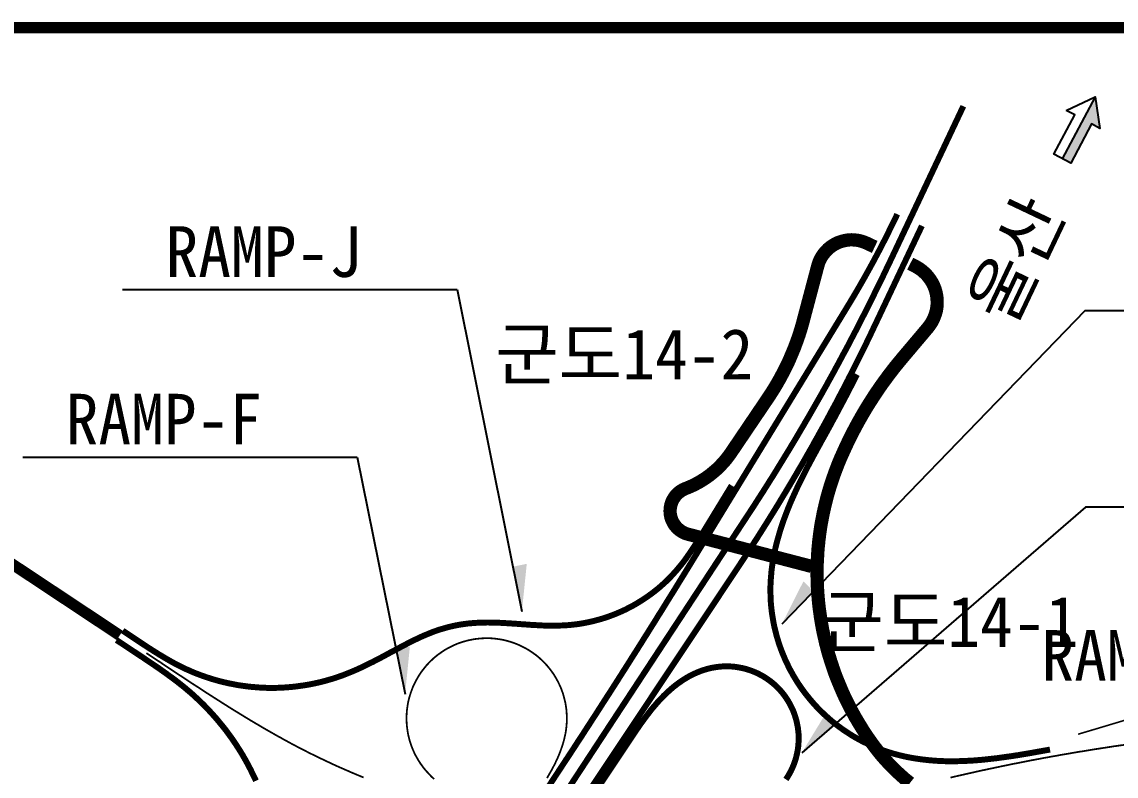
# Model space of a CAD drawing. Header units: metres. Extents: x 226260 to 227788, y 221330 to 222332.
# Drawn here: x 227498.5 to 227622.3, y 222246.8 to 222332.2 of the extents above; entities that cross this region are included whole.
import ezdxf

# ---------------------------------------------------------------- set-up
doc = ezdxf.new("R2010")
doc.units = ezdxf.units.M
doc.linetypes.add('HIDDEN', pattern=[0.375, 0.25, -0.125])
for name, color, linetype in [('CA-ALGN-RampA', 2, 'Continuous'), ('CA-ALGN-RampF', 2, 'Continuous'), ('CA-ALGN-RampI', 2, 'Continuous'), ('CA-ALGN-RampJ', 2, 'Continuous'), ('CA-ALGN-RampK', 2, 'Continuous'), ('CA-ALGN-RampM', 2, 'Continuous'), ('CA-ALGN-RampN', 2, 'Continuous'), ('CA-ALGN-RampO', 2, 'Continuous'), ('CA-ALGN-국도7호선', 2, 'Continuous'), ('CA-ALGN-국도7호선평면선형', 2, 'Continuous'), ('CA-ALGN-군도이설1', 2, 'Continuous'), ('CA-ALGN-군도이설2', 2, 'Continuous'), ('CA-ALGN-두현IC', 2, 'Continuous'), ('CA-ALGN-현IC', 2, 'Continuous'), ('CA-LEAL', 1, 'Continuous'), ('CA-TEXT', 3, 'Continuous'), ('CZ-LIN1', 7, 'Continuous'), ('CZ-SYMB', 2, 'Continuous'), ('CZ-TEXT', 3, 'Continuous')]:
    doc.layers.add(name, color=color, linetype=linetype)
doc.styles.add('돋움체', font='DotumChe.ttf')

# ---------------------------------------------------------------- blocks, each defined once
blk = doc.blocks.new('CZDIRA2')
blk.add_hatch(color=256).paths.add_polyline_path([(0, 0), (0, -2), (9.33, -2), (9.33, -4), (14.67, 0)])
blk.add_line((14.67, 0), (0, 0))
blk.add_lwpolyline([(9.33, 4), (14.67, 0), (9.33, -4), (9.33, -2), (0, -2), (0, 2), (9.33, 2)], close=True)

msp = doc.modelspace()

# ---------------------------------------------------------------- hatches: boundary and pattern name
at = {"layer": 'CA-LEAL'}
for points in [[(227555.62, 222270.88), (227554.04, 222270.55), (227555.07, 222265.49)], [(227586.93, 222268.89), (227588.09, 222267.77), (227584.49, 222264.06)], [(227542.39, 222261.52), (227540.81, 222261.19), (227541.85, 222256.13)], [(227589.55, 222254.09), (227590.61, 222252.89), (227586.74, 222249.47)]]:
    msp.add_hatch(color=256, dxfattribs=at).paths.add_polyline_path(points)

# ---------------------------------------------------------------- linework, layer by layer
at = {"layer": 'CA-ALGN-RampA', "const_width": 0.2}
for points in [[(227512.57, 222260.77), (227514.27, 222259.65), (227514.57, 222259.44), (227514.87, 222259.24), (227515.17, 222259.04), (227515.47, 222258.84), (227515.78, 222258.64), (227516.08, 222258.44), (227516.38, 222258.24), (227516.69, 222258.04), (227516.99, 222257.84), (227517.29, 222257.64), (227517.59, 222257.44), (227517.9, 222257.24), (227518.2, 222257.05), (227518.51, 222256.85), (227518.81, 222256.65), (227519.11, 222256.45), (227519.42, 222256.25), (227519.72, 222256.06), (227520.03, 222255.86), (227520.33, 222255.67), (227520.64, 222255.47), (227520.95, 222255.28), (227521.25, 222255.08), (227521.56, 222254.89), (227521.87, 222254.69), (227522.17, 222254.5), (227522.48, 222254.31), (227522.79, 222254.12), (227523.1, 222253.93), (227523.41, 222253.74), (227523.72, 222253.55), (227524.03, 222253.36), (227524.34, 222253.17), (227524.65, 222252.99), (227524.96, 222252.8), (227525.28, 222252.62), (227525.59, 222252.43), (227525.9, 222252.25), (227526.22, 222252.07), (227526.53, 222251.89), (227526.85, 222251.71), (227527.16, 222251.53), (227527.48, 222251.35), (227527.8, 222251.18), (227528.11, 222251), (227528.43, 222250.83), (227528.75, 222250.65), (227529.07, 222250.48), (227529.39, 222250.31), (227529.71, 222250.14), (227530.03, 222249.98), (227530.36, 222249.81), (227530.55, 222249.71), (227530.88, 222249.54), (227531.2, 222249.38), (227531.53, 222249.22), (227531.85, 222249.06), (227532.18, 222248.9), (227532.51, 222248.75), (227532.83, 222248.59), (227533.16, 222248.44), (227533.49, 222248.28), (227533.82, 222248.13), (227534.15, 222247.98), (227534.48, 222247.83), (227534.81, 222247.69), (227535.15, 222247.54), (227535.48, 222247.4), (227535.81, 222247.25), (227536.15, 222247.11), (227536.48, 222246.97), (227536.82, 222246.83), (227537.15, 222246.7)], [(227603.58, 222246.68), (227603.94, 222246.77), (227604.29, 222246.85), (227604.64, 222246.93), (227605, 222247.01), (227605.35, 222247.09), (227605.7, 222247.17), (227606.06, 222247.25), (227606.41, 222247.33), (227606.77, 222247.41), (227607.12, 222247.49), (227607.48, 222247.56), (227607.83, 222247.64), (227608.19, 222247.71), (227608.54, 222247.79), (227608.9, 222247.86), (227609.25, 222247.94), (227609.61, 222248.01), (227609.96, 222248.08), (227610.32, 222248.16), (227610.67, 222248.23), (227611.03, 222248.3), (227611.38, 222248.37), (227611.74, 222248.44), (227612.1, 222248.51), (227612.45, 222248.58), (227612.81, 222248.65), (227613.17, 222248.72), (227613.52, 222248.78), (227613.88, 222248.85), (227614.24, 222248.92), (227614.59, 222248.98), (227614.95, 222249.05), (227615.31, 222249.11), (227615.66, 222249.17), (227616.02, 222249.24), (227616.38, 222249.3), (227616.74, 222249.36), (227617.09, 222249.42), (227617.45, 222249.49), (227617.67, 222249.52)]]:
    msp.add_lwpolyline(points, dxfattribs=at)
at = {"layer": 'CA-ALGN-RampF', "const_width": 0.2}
msp.add_lwpolyline([(227545.14, 222246.52), (227544.87, 222246.76), (227544.62, 222247.02), (227544.37, 222247.29), (227544.13, 222247.56), (227543.9, 222247.84), (227543.69, 222248.14), (227543.59, 222248.27), (227543.39, 222248.58), (227543.21, 222248.89), (227543.03, 222249.21), (227542.87, 222249.53), (227542.73, 222249.86), (227542.59, 222250.2), (227542.47, 222250.54), (227542.36, 222250.89), (227542.27, 222251.24), (227542.19, 222251.59), (227542.13, 222251.95), (227542.08, 222252.31), (227542.04, 222252.67), (227542.02, 222253.03), (227542.01, 222253.4), (227542.02, 222253.76), (227542.04, 222254.12), (227542.08, 222254.48), (227542.13, 222254.84), (227542.19, 222255.2), (227542.27, 222255.55), (227542.37, 222255.9), (227542.48, 222256.25), (227542.6, 222256.59), (227542.73, 222256.93), (227542.88, 222257.26), (227543.04, 222257.58), (227543.22, 222257.9), (227543.4, 222258.21), (227543.6, 222258.52), (227543.81, 222258.81), (227544.04, 222259.1), (227544.27, 222259.38), (227544.51, 222259.64), (227544.77, 222259.9), (227545.03, 222260.15), (227545.31, 222260.39), (227545.59, 222260.61), (227545.89, 222260.82), (227546.19, 222261.03), (227546.5, 222261.22), (227546.82, 222261.39), (227547.14, 222261.56), (227547.47, 222261.71), (227547.8, 222261.85), (227548.14, 222261.97), (227548.49, 222262.08), (227548.74, 222262.15), (227549.09, 222262.24), (227549.44, 222262.31), (227549.8, 222262.37), (227550.16, 222262.41), (227550.52, 222262.44), (227550.89, 222262.46), (227551.25, 222262.46), (227551.61, 222262.45), (227551.97, 222262.42), (227552.33, 222262.37), (227552.69, 222262.32), (227553.05, 222262.25), (227553.4, 222262.16), (227553.75, 222262.06), (227554.09, 222261.95), (227554.43, 222261.82), (227554.77, 222261.68), (227555.1, 222261.52), (227555.42, 222261.36), (227555.73, 222261.18), (227556.04, 222260.99), (227556.34, 222260.78), (227556.63, 222260.57), (227556.92, 222260.34), (227557.19, 222260.1), (227557.45, 222259.85), (227557.71, 222259.59), (227557.95, 222259.32), (227558.18, 222259.04), (227558.4, 222258.75), (227558.61, 222258.46), (227558.81, 222258.15), (227558.99, 222257.84), (227559.16, 222257.52), (227559.32, 222257.19), (227559.47, 222256.86), (227559.6, 222256.52), (227559.72, 222256.18), (227559.82, 222255.83), (227559.91, 222255.48), (227559.99, 222255.13), (227560.05, 222254.77), (227560.1, 222254.41), (227560.13, 222254.05), (227560.15, 222253.68), (227560.16, 222253.32), (227560.15, 222252.96), (227560.13, 222252.7), (227560.1, 222252.34), (227560.05, 222251.98), (227559.99, 222251.62), (227559.91, 222251.27), (227559.83, 222250.92), (227559.73, 222250.57), (227559.62, 222250.22), (227559.5, 222249.88), (227559.38, 222249.54), (227559.24, 222249.2), (227559.1, 222248.87), (227558.94, 222248.54), (227558.79, 222248.21), (227558.62, 222247.89), (227558.45, 222247.57), (227558.27, 222247.25), (227558.09, 222246.94), (227557.91, 222246.62)], dxfattribs=at)
at = {"layer": 'CA-ALGN-RampI', "const_width": 0.675}
msp.add_lwpolyline([(227614.84, 222249.86), (227614.48, 222249.79), (227614.13, 222249.73), (227613.77, 222249.66), (227613.41, 222249.6), (227613.06, 222249.54), (227612.7, 222249.47), (227612.34, 222249.41), (227611.98, 222249.35), (227611.62, 222249.29), (227611.27, 222249.23), (227610.91, 222249.18), (227610.55, 222249.12), (227610.19, 222249.07), (227609.83, 222249.02), (227609.47, 222248.97), (227609.11, 222248.92), (227608.75, 222248.87), (227608.39, 222248.83), (227608.03, 222248.79), (227607.67, 222248.75), (227607.31, 222248.71), (227606.95, 222248.68), (227606.59, 222248.65), (227606.23, 222248.62), (227605.86, 222248.6), (227605.5, 222248.58), (227605.14, 222248.56), (227604.78, 222248.55), (227604.41, 222248.54), (227604.05, 222248.53), (227603.69, 222248.53), (227603.32, 222248.54), (227602.96, 222248.54), (227602.6, 222248.55), (227602.24, 222248.57), (227601.87, 222248.59), (227601.51, 222248.62), (227601.15, 222248.65), (227600.79, 222248.69), (227600.43, 222248.73), (227600.07, 222248.78), (227599.71, 222248.83), (227599.35, 222248.89), (227599, 222248.95), (227598.64, 222249.02), (227598.28, 222249.1), (227597.93, 222249.18), (227597.58, 222249.27), (227597.23, 222249.36), (227596.88, 222249.47), (227596.87, 222249.47), (227596.52, 222249.58), (227596.18, 222249.69), (227595.83, 222249.81), (227595.49, 222249.94), (227595.16, 222250.08), (227594.82, 222250.22), (227594.49, 222250.36), (227594.16, 222250.52), (227593.83, 222250.68), (227593.51, 222250.84), (227593.19, 222251.01), (227592.87, 222251.19), (227592.56, 222251.37), (227592.25, 222251.56), (227591.95, 222251.76), (227591.64, 222251.96), (227591.35, 222252.16), (227591.05, 222252.38), (227590.76, 222252.59), (227590.47, 222252.82), (227590.19, 222253.04), (227589.91, 222253.28), (227589.64, 222253.52), (227589.37, 222253.76), (227589.11, 222254.01), (227588.85, 222254.26), (227588.59, 222254.52), (227588.34, 222254.79), (227588.1, 222255.05), (227587.86, 222255.33), (227587.63, 222255.6), (227587.4, 222255.89), (227587.17, 222256.17), (227586.96, 222256.46), (227586.74, 222256.75), (227586.54, 222257.05), (227586.33, 222257.35), (227586.14, 222257.66), (227585.95, 222257.97), (227585.76, 222258.28), (227585.59, 222258.6), (227585.41, 222258.92), (227585.25, 222259.24), (227585.09, 222259.57), (227584.93, 222259.89), (227584.79, 222260.23), (227584.65, 222260.56), (227584.51, 222260.9), (227584.38, 222261.24), (227584.26, 222261.58), (227584.14, 222261.92), (227584.04, 222262.27), (227583.93, 222262.62), (227583.84, 222262.97), (227583.75, 222263.32), (227583.66, 222263.67), (227583.59, 222264.03), (227583.52, 222264.38), (227583.46, 222264.74), (227583.4, 222265.1), (227583.35, 222265.46), (227583.31, 222265.82), (227583.27, 222266.18), (227583.24, 222266.54), (227583.22, 222266.9), (227583.21, 222267.27), (227583.2, 222267.63), (227583.2, 222267.99), (227583.2, 222268.35), (227583.21, 222268.52), (227583.22, 222268.88), (227583.25, 222269.24), (227583.28, 222269.6), (227583.31, 222269.97), (227583.35, 222270.33), (227583.4, 222270.69), (227583.45, 222271.04), (227583.51, 222271.4), (227583.58, 222271.76), (227583.65, 222272.12), (227583.72, 222272.47), (227583.8, 222272.82), (227583.89, 222273.18), (227583.98, 222273.53), (227584.08, 222273.88), (227584.18, 222274.23), (227584.28, 222274.57), (227584.39, 222274.92), (227584.5, 222275.26), (227584.62, 222275.61), (227584.74, 222275.95), (227584.87, 222276.29), (227585, 222276.63), (227585.13, 222276.97), (227585.26, 222277.3), (227585.4, 222277.64), (227585.54, 222277.97), (227585.69, 222278.31), (227585.84, 222278.64), (227585.99, 222278.97), (227586.14, 222279.3), (227586.29, 222279.63), (227586.45, 222279.95), (227586.61, 222280.28), (227586.77, 222280.61), (227586.93, 222280.93), (227587.1, 222281.25), (227587.26, 222281.58), (227587.43, 222281.9), (227587.6, 222282.22), (227587.77, 222282.54), (227587.94, 222282.86), (227588.11, 222283.18), (227588.29, 222283.5), (227588.46, 222283.82), (227588.63, 222284.13), (227588.81, 222284.45), (227588.98, 222284.77), (227589.16, 222285.09), (227589.34, 222285.41), (227589.34, 222285.42), (227589.34, 222285.42), (227589.52, 222285.74), (227589.69, 222286.05), (227589.87, 222286.37), (227590.04, 222286.69), (227590.21, 222287.01), (227590.39, 222287.33), (227590.56, 222287.65), (227590.73, 222287.97), (227590.9, 222288.29), (227591.07, 222288.61), (227591.24, 222288.93), (227591.41, 222289.25), (227591.58, 222289.57), (227591.75, 222289.89), (227591.92, 222290.21), (227592.09, 222290.54), (227592.25, 222290.86), (227592.42, 222291.18), (227592.58, 222291.5), (227592.75, 222291.83), (227592.91, 222292.15), (227593, 222292.31), (227593, 222292.31)], dxfattribs=at)
at = {"layer": 'CA-ALGN-RampJ', "const_width": 0.675}
msp.add_lwpolyline([(227578.81, 222279.75), (227575.84, 222274.88), (227575.65, 222274.57), (227575.46, 222274.26), (227575.27, 222273.95), (227575.08, 222273.65), (227574.89, 222273.34), (227574.69, 222273.03), (227574.49, 222272.73), (227574.29, 222272.43), (227574.09, 222272.13), (227573.88, 222271.83), (227573.67, 222271.53), (227573.46, 222271.24), (227573.24, 222270.95), (227573.01, 222270.67), (227572.78, 222270.39), (227572.75, 222270.35), (227572.52, 222270.08), (227572.27, 222269.81), (227572.03, 222269.54), (227571.78, 222269.28), (227571.52, 222269.02), (227571.26, 222268.77), (227570.99, 222268.53), (227570.72, 222268.29), (227570.44, 222268.05), (227570.16, 222267.83), (227569.87, 222267.6), (227569.58, 222267.39), (227569.28, 222267.17), (227568.98, 222266.97), (227568.68, 222266.77), (227568.37, 222266.58), (227568.06, 222266.39), (227567.75, 222266.21), (227567.43, 222266.03), (227567.11, 222265.87), (227566.78, 222265.7), (227566.46, 222265.55), (227566.12, 222265.4), (227565.79, 222265.26), (227565.45, 222265.12), (227565.11, 222265), (227564.77, 222264.87), (227564.43, 222264.76), (227564.08, 222264.65), (227563.73, 222264.55), (227563.38, 222264.46), (227563.03, 222264.37), (227562.68, 222264.29), (227562.32, 222264.22), (227561.96, 222264.15), (227561.61, 222264.09), (227561.25, 222264.04), (227560.89, 222264), (227560.53, 222263.96), (227560.3, 222263.94), (227559.94, 222263.92), (227559.58, 222263.9), (227559.21, 222263.89), (227558.85, 222263.88), (227558.49, 222263.88), (227558.13, 222263.88), (227557.76, 222263.89), (227557.4, 222263.9), (227557.04, 222263.92), (227556.68, 222263.94), (227556.31, 222263.96), (227555.95, 222263.98), (227555.59, 222264.01), (227555.23, 222264.03), (227554.87, 222264.06), (227554.82, 222264.06), (227554.46, 222264.09), (227554.1, 222264.11), (227553.73, 222264.14), (227553.37, 222264.16), (227553.01, 222264.18), (227552.65, 222264.2), (227552.28, 222264.22), (227551.92, 222264.23), (227551.56, 222264.23), (227551.2, 222264.24), (227550.83, 222264.23), (227550.47, 222264.23), (227550.11, 222264.21), (227549.75, 222264.19), (227549.38, 222264.16), (227549.29, 222264.15), (227548.93, 222264.12), (227548.57, 222264.07), (227548.21, 222264.02), (227547.85, 222263.96), (227547.49, 222263.89), (227547.14, 222263.81), (227546.79, 222263.73), (227546.44, 222263.63), (227546.09, 222263.53), (227545.74, 222263.43), (227545.47, 222263.34), (227545.13, 222263.22), (227544.79, 222263.09), (227544.45, 222262.95), (227544.11, 222262.81), (227543.78, 222262.67), (227543.45, 222262.52), (227543.12, 222262.36), (227542.8, 222262.21), (227542.47, 222262.04), (227542.15, 222261.88), (227541.83, 222261.71), (227541.51, 222261.54), (227541.18, 222261.37), (227540.86, 222261.2), (227540.55, 222261.03), (227540.46, 222260.98), (227540.45, 222260.98), (227540.13, 222260.81), (227539.81, 222260.64), (227539.49, 222260.46), (227539.17, 222260.29), (227538.85, 222260.13), (227538.53, 222259.96), (227538.21, 222259.79), (227537.88, 222259.63), (227537.56, 222259.47), (227537.23, 222259.31), (227536.9, 222259.15), (227536.57, 222259), (227536.24, 222258.85), (227535.91, 222258.71), (227535.57, 222258.57), (227535.24, 222258.44), (227535.07, 222258.37), (227534.73, 222258.24), (227534.38, 222258.12), (227534.04, 222258), (227533.7, 222257.89), (227533.35, 222257.79), (227533, 222257.69), (227532.65, 222257.59), (227532.3, 222257.5), (227531.94, 222257.42), (227531.59, 222257.34), (227531.23, 222257.27), (227530.88, 222257.2), (227530.52, 222257.14), (227530.16, 222257.09), (227529.8, 222257.04), (227529.44, 222256.99), (227529.08, 222256.95), (227528.72, 222256.92), (227528.36, 222256.89), (227528, 222256.87), (227527.63, 222256.85), (227527.27, 222256.84), (227526.91, 222256.84), (227526.54, 222256.84), (227526.18, 222256.84), (227525.82, 222256.86), (227525.46, 222256.87), (227525.09, 222256.9), (227524.73, 222256.93), (227524.37, 222256.96), (227524.01, 222257), (227523.65, 222257.05), (227523.29, 222257.1), (227522.93, 222257.15), (227522.58, 222257.22), (227522.22, 222257.29), (227521.86, 222257.36), (227521.51, 222257.44), (227521.16, 222257.52), (227520.81, 222257.61), (227520.46, 222257.71), (227520.11, 222257.81), (227519.76, 222257.92), (227519.42, 222258.03), (227519.07, 222258.15), (227518.73, 222258.27), (227518.39, 222258.4), (227518.05, 222258.53), (227517.72, 222258.67), (227517.39, 222258.82), (227517.05, 222258.96), (227516.73, 222259.12), (227516.52, 222259.22), (227516.2, 222259.38), (227515.87, 222259.55), (227515.55, 222259.72), (227515.24, 222259.9), (227514.92, 222260.08), (227514.61, 222260.26), (227514.3, 222260.45), (227513.99, 222260.63), (227513.68, 222260.83), (227513.37, 222261.02), (227513.07, 222261.21), (227512.76, 222261.41), (227512.46, 222261.61), (227512.15, 222261.81), (227511.85, 222262.01), (227511.55, 222262.21), (227511.4, 222262.31), (227509.9, 222263.31)], dxfattribs=at)
at = {"layer": 'CA-ALGN-RampK', "const_width": 0.675}
msp.add_lwpolyline([(227509.19, 222262.25), (227511.56, 222260.68), (227511.86, 222260.48), (227512.17, 222260.28), (227512.47, 222260.07), (227512.77, 222259.87), (227513.07, 222259.67), (227513.37, 222259.47), (227513.67, 222259.26), (227513.97, 222259.06), (227514.27, 222258.85), (227514.56, 222258.64), (227514.86, 222258.43), (227515.15, 222258.21), (227515.45, 222258), (227515.74, 222257.78), (227516.03, 222257.56), (227516.31, 222257.34), (227516.6, 222257.11), (227516.88, 222256.89), (227517.16, 222256.65), (227517.43, 222256.42), (227517.71, 222256.18), (227517.98, 222255.94), (227518.24, 222255.69), (227518.51, 222255.44), (227518.77, 222255.19), (227519.03, 222254.94), (227519.28, 222254.68), (227519.53, 222254.42), (227519.78, 222254.15), (227520.03, 222253.88), (227520.27, 222253.61), (227520.51, 222253.34), (227520.74, 222253.06), (227520.97, 222252.78), (227521.2, 222252.5), (227521.43, 222252.22), (227521.65, 222251.93), (227521.86, 222251.64), (227522.08, 222251.34), (227522.29, 222251.05), (227522.49, 222250.75), (227522.7, 222250.45), (227522.89, 222250.14), (227523.09, 222249.84), (227523.28, 222249.53), (227523.47, 222249.22), (227523.65, 222248.9), (227523.83, 222248.59), (227524, 222248.27), (227524.17, 222247.95), (227524.34, 222247.63), (227524.5, 222247.3), (227524.66, 222246.98), (227524.82, 222246.65), (227524.97, 222246.32)], dxfattribs=at)
at = {"layer": 'CA-ALGN-RampM', "const_width": 0.675}
msp.add_lwpolyline([(227563.19, 222244.8), (227567.16, 222250.77), (227567.37, 222251.08), (227567.57, 222251.38), (227567.77, 222251.68), (227567.97, 222251.98), (227568.18, 222252.28), (227568.38, 222252.58), (227568.59, 222252.88), (227568.81, 222253.17), (227569.02, 222253.46), (227569.24, 222253.75), (227569.46, 222254.04), (227569.68, 222254.33), (227569.91, 222254.61), (227570.15, 222254.88), (227570.38, 222255.16), (227570.63, 222255.43), (227570.88, 222255.69), (227571.13, 222255.95), (227571.39, 222256.2), (227571.66, 222256.45), (227571.93, 222256.69), (227572.21, 222256.93), (227572.49, 222257.15), (227572.78, 222257.37), (227573.08, 222257.58), (227573.38, 222257.78), (227573.69, 222257.97), (227574, 222258.15), (227574.33, 222258.32), (227574.65, 222258.47), (227574.99, 222258.62), (227575.32, 222258.75), (227575.67, 222258.87), (227576.01, 222258.97), (227576.36, 222259.06), (227576.72, 222259.14), (227576.76, 222259.14), (227577.11, 222259.2), (227577.47, 222259.24), (227577.84, 222259.27), (227578.2, 222259.28), (227578.56, 222259.27), (227578.92, 222259.25), (227579.28, 222259.21), (227579.64, 222259.15), (227580, 222259.08), (227580.35, 222259), (227580.7, 222258.89), (227581.04, 222258.78), (227581.38, 222258.64), (227581.71, 222258.5), (227582.04, 222258.33), (227582.35, 222258.16), (227582.66, 222257.97), (227582.96, 222257.76), (227583.25, 222257.55), (227583.53, 222257.32), (227583.81, 222257.08), (227584.06, 222256.82), (227584.31, 222256.56), (227584.55, 222256.28), (227584.77, 222256), (227584.98, 222255.7), (227585.18, 222255.39), (227585.36, 222255.08), (227585.53, 222254.76), (227585.69, 222254.43), (227585.83, 222254.1), (227585.95, 222253.76), (227586.06, 222253.41), (227586.16, 222253.06), (227586.23, 222252.71), (227586.3, 222252.35), (227586.34, 222251.99), (227586.38, 222251.63), (227586.39, 222251.27), (227586.39, 222250.9), (227586.37, 222250.54), (227586.34, 222250.18), (227586.29, 222249.82), (227586.22, 222249.46), (227586.14, 222249.11), (227586.05, 222248.76), (227585.93, 222248.41), (227585.81, 222248.07), (227585.66, 222247.74), (227585.51, 222247.41), (227585.33, 222247.09), (227585.15, 222246.78), (227584.95, 222246.48)], dxfattribs=at)
at = {"layer": 'CA-ALGN-RampN', "const_width": 0.675}
msp.add_lwpolyline([(227558.92, 222239.54), (227579.5, 222270.44), (227579.7, 222270.74), (227579.9, 222271.05), (227580.1, 222271.35), (227580.3, 222271.65), (227580.49, 222271.96), (227580.69, 222272.26), (227580.89, 222272.56), (227581.09, 222272.87), (227581.28, 222273.17), (227581.48, 222273.48), (227581.68, 222273.78), (227581.87, 222274.09), (227582.07, 222274.4), (227582.26, 222274.7), (227582.45, 222275.01), (227582.65, 222275.32), (227582.84, 222275.62), (227583.03, 222275.93), (227583.22, 222276.24), (227583.42, 222276.55), (227583.61, 222276.86), (227583.8, 222277.17), (227583.99, 222277.48), (227584.18, 222277.79), (227584.36, 222278.1), (227584.55, 222278.41), (227584.74, 222278.72), (227584.93, 222279.03), (227585.11, 222279.34), (227585.3, 222279.65), (227585.48, 222279.96), (227585.67, 222280.27), (227585.85, 222280.59), (227586.04, 222280.9), (227586.22, 222281.21), (227586.4, 222281.53), (227586.59, 222281.84), (227586.77, 222282.15), (227586.95, 222282.47), (227587.13, 222282.78), (227587.31, 222283.1), (227587.49, 222283.41), (227587.67, 222283.73), (227587.85, 222284.04), (227588.03, 222284.36), (227588.2, 222284.68), (227588.38, 222284.99), (227588.56, 222285.31), (227588.73, 222285.63), (227588.91, 222285.95), (227589.08, 222286.26), (227589.26, 222286.58), (227589.43, 222286.9), (227589.61, 222287.22), (227589.78, 222287.54), (227589.95, 222287.86), (227590.12, 222288.18), (227590.29, 222288.5), (227590.47, 222288.82), (227590.64, 222289.14), (227590.8, 222289.46), (227590.97, 222289.78), (227591.14, 222290.1), (227591.31, 222290.42), (227591.48, 222290.74), (227591.65, 222291.07), (227591.81, 222291.39), (227591.98, 222291.71), (227592.14, 222292.04), (227592.31, 222292.36), (227592.47, 222292.68), (227592.64, 222293.01), (227592.8, 222293.33), (227592.96, 222293.65), (227593.12, 222293.98), (227593.29, 222294.3), (227593.45, 222294.63), (227593.61, 222294.95), (227593.77, 222295.28), (227593.93, 222295.61), (227594.09, 222295.93), (227594.24, 222296.26), (227594.4, 222296.59), (227594.56, 222296.91), (227594.72, 222297.24), (227594.87, 222297.57), (227595.03, 222297.9), (227595.12, 222298.09), (227600.34, 222309.14)], dxfattribs=at)
at = {"layer": 'CA-ALGN-RampO', "const_width": 0.675}
msp.add_lwpolyline([(227597.55, 222310.46), (227597.55, 222310.46), (227597.4, 222310.13), (227597.24, 222309.81), (227597.08, 222309.48), (227596.92, 222309.15), (227596.76, 222308.83), (227596.6, 222308.5), (227596.44, 222308.18), (227596.28, 222307.85), (227596.12, 222307.53), (227595.95, 222307.21), (227595.78, 222306.88), (227595.62, 222306.56), (227595.45, 222306.24), (227595.28, 222305.92), (227595.11, 222305.6), (227594.94, 222305.28), (227594.77, 222304.96), (227594.59, 222304.64), (227594.42, 222304.32), (227594.24, 222304), (227594.07, 222303.69), (227593.89, 222303.37), (227593.71, 222303.05), (227593.53, 222302.74), (227593.35, 222302.42), (227593.17, 222302.11), (227592.99, 222301.8), (227592.8, 222301.48), (227592.62, 222301.17), (227592.43, 222300.86), (227592.25, 222300.55), (227592.06, 222300.24), (227591.87, 222299.93), (227591.86, 222299.91), (227574.77, 222271.9), (227574.58, 222271.59), (227574.39, 222271.28), (227574.2, 222270.97), (227574.01, 222270.66), (227573.82, 222270.35), (227573.63, 222270.04), (227573.44, 222269.73), (227573.25, 222269.42), (227573.06, 222269.12), (227572.87, 222268.81), (227572.68, 222268.5), (227572.49, 222268.19), (227572.3, 222267.88), (227572.11, 222267.57), (227571.91, 222267.26), (227571.72, 222266.95), (227571.53, 222266.65), (227571.34, 222266.34), (227571.15, 222266.03), (227570.96, 222265.72), (227570.77, 222265.41), (227570.57, 222265.11), (227570.38, 222264.8), (227570.19, 222264.49), (227570, 222264.18), (227569.8, 222263.87), (227569.61, 222263.57), (227569.42, 222263.26), (227569.23, 222262.95), (227569.03, 222262.65), (227568.84, 222262.34), (227568.65, 222262.03), (227568.45, 222261.72), (227568.26, 222261.42), (227568.07, 222261.11), (227567.87, 222260.8), (227567.68, 222260.5), (227567.48, 222260.19), (227567.29, 222259.88), (227567.1, 222259.58), (227566.9, 222259.27), (227566.71, 222258.96), (227566.51, 222258.66), (227566.32, 222258.35), (227566.12, 222258.05), (227565.93, 222257.74), (227565.73, 222257.43), (227565.54, 222257.13), (227565.34, 222256.82), (227565.15, 222256.52), (227564.95, 222256.21), (227564.75, 222255.91), (227564.56, 222255.6), (227564.36, 222255.3), (227564.16, 222254.99), (227563.97, 222254.69), (227563.77, 222254.38), (227563.58, 222254.08), (227563.38, 222253.77), (227563.18, 222253.47), (227562.98, 222253.16), (227562.79, 222252.86), (227562.59, 222252.55), (227562.39, 222252.25), (227562.19, 222251.94), (227562, 222251.64), (227561.8, 222251.33), (227561.6, 222251.03), (227561.4, 222250.73), (227561.2, 222250.42), (227561.01, 222250.12), (227560.81, 222249.82), (227560.61, 222249.51), (227560.41, 222249.21), (227560.21, 222248.9), (227560.08, 222248.71), (227552.59, 222237.3)], dxfattribs=at)
at = {"layer": 'CA-ALGN-국도7호선', "linetype": 'HIDDEN', "const_width": 1.27, "flags": 128}
msp.add_lwpolyline([(227509.55, 222262.78), (227482.36, 222280.82, 0.049731), (227455.3, 222295.13, 0.049731)], format="xyb", dxfattribs=at)
at = {"layer": 'CA-ALGN-국도7호선평면선형', "const_width": 0.675}
msp.add_lwpolyline([(227541.96, 222217.46), (227580.59, 222276.32), (227580.79, 222276.62), (227580.99, 222276.93), (227581.19, 222277.23), (227581.39, 222277.54), (227581.58, 222277.84), (227581.78, 222278.15), (227581.98, 222278.45), (227582.17, 222278.76), (227582.37, 222279.06), (227582.56, 222279.37), (227582.76, 222279.68), (227582.95, 222279.98), (227583.14, 222280.29), (227583.34, 222280.6), (227583.53, 222280.9), (227583.72, 222281.21), (227583.91, 222281.52), (227584.1, 222281.83), (227584.29, 222282.14), (227584.48, 222282.45), (227584.67, 222282.76), (227584.86, 222283.07), (227585.05, 222283.38), (227585.24, 222283.69), (227585.43, 222284), (227585.61, 222284.31), (227585.8, 222284.62), (227585.99, 222284.93), (227586.17, 222285.24), (227586.36, 222285.56), (227586.54, 222285.87), (227586.72, 222286.18), (227586.91, 222286.49), (227587.09, 222286.81), (227587.27, 222287.12), (227587.46, 222287.43), (227587.64, 222287.75), (227587.82, 222288.06), (227588, 222288.38), (227588.18, 222288.69), (227588.36, 222289.01), (227588.54, 222289.32), (227588.72, 222289.64), (227588.9, 222289.95), (227589.08, 222290.27), (227589.25, 222290.59), (227589.43, 222290.9), (227589.61, 222291.22), (227589.78, 222291.54), (227589.96, 222291.86), (227590.13, 222292.17), (227590.31, 222292.49), (227590.48, 222292.81), (227590.65, 222293.13), (227590.83, 222293.45), (227591, 222293.77), (227591.17, 222294.09), (227591.34, 222294.41), (227591.51, 222294.73), (227591.69, 222295.05), (227591.86, 222295.37), (227592.03, 222295.69), (227592.19, 222296.01), (227592.36, 222296.33), (227592.53, 222296.65), (227592.7, 222296.97), (227592.87, 222297.3), (227593.03, 222297.62), (227593.2, 222297.94), (227593.36, 222298.26), (227593.53, 222298.59), (227593.69, 222298.91), (227593.86, 222299.23), (227594.02, 222299.56), (227594.18, 222299.88), (227594.35, 222300.21), (227594.51, 222300.53), (227594.67, 222300.86), (227594.83, 222301.18), (227594.99, 222301.51), (227595.15, 222301.83), (227595.31, 222302.16), (227595.47, 222302.48), (227595.63, 222302.81), (227595.79, 222303.14), (227595.95, 222303.46), (227596.1, 222303.79), (227596.26, 222304.12), (227596.42, 222304.45), (227596.57, 222304.77), (227596.68, 222304.99), (227605.03, 222322.68)], dxfattribs=at)
at = {"layer": 'CA-ALGN-군도이설1', "const_width": 1.5}
msp.add_lwpolyline([(227598.99, 222246.07), (227598.7, 222246.3), (227598.42, 222246.53), (227598.15, 222246.77), (227597.88, 222247.01), (227597.61, 222247.26), (227597.35, 222247.51), (227597.09, 222247.76), (227596.83, 222248.02), (227596.58, 222248.28), (227596.34, 222248.55), (227596.09, 222248.82), (227595.85, 222249.09), (227595.62, 222249.37), (227595.39, 222249.65), (227595.17, 222249.94), (227594.95, 222250.22), (227594.73, 222250.52), (227594.59, 222250.71), (227594.55, 222250.78), (227594.34, 222251.08), (227594.13, 222251.37), (227593.93, 222251.68), (227593.73, 222251.98), (227593.54, 222252.29), (227593.35, 222252.6), (227593.16, 222252.91), (227592.98, 222253.22), (227592.79, 222253.53), (227592.62, 222253.85), (227592.44, 222254.17), (227592.27, 222254.49), (227592.1, 222254.81), (227591.94, 222255.13), (227591.78, 222255.46), (227591.62, 222255.79), (227591.47, 222256.12), (227591.32, 222256.45), (227591.18, 222256.78), (227591.04, 222257.11), (227590.9, 222257.45), (227590.76, 222257.79), (227590.63, 222258.12), (227590.5, 222258.46), (227590.38, 222258.81), (227590.26, 222259.15), (227590.15, 222259.49), (227590.03, 222259.84), (227589.93, 222260.18), (227589.82, 222260.53), (227589.72, 222260.88), (227589.62, 222261.23), (227589.53, 222261.58), (227589.44, 222261.93), (227589.36, 222262.28), (227589.28, 222262.64), (227589.2, 222262.99), (227589.12, 222263.35), (227589.06, 222263.7), (227588.99, 222264.06), (227588.93, 222264.42), (227588.87, 222264.78), (227588.82, 222265.14), (227588.77, 222265.5), (227588.72, 222265.86), (227588.68, 222266.22), (227588.64, 222266.58), (227588.61, 222266.94), (227588.58, 222267.3), (227588.55, 222267.66), (227588.53, 222268.02), (227588.51, 222268.39), (227588.5, 222268.75), (227588.49, 222269.11), (227588.48, 222269.47), (227588.48, 222269.84), (227588.48, 222270.2), (227588.48, 222270.56), (227588.49, 222270.93), (227588.51, 222271.29), (227588.53, 222271.65), (227588.55, 222272.01), (227588.57, 222272.37), (227588.6, 222272.74), (227588.64, 222273.1), (227588.67, 222273.46), (227588.72, 222273.82), (227588.76, 222274.18), (227588.81, 222274.54), (227588.86, 222274.9), (227588.92, 222275.26), (227588.98, 222275.61), (227589.05, 222275.97), (227589.12, 222276.33), (227589.19, 222276.68), (227589.27, 222277.04), (227589.35, 222277.39), (227589.43, 222277.74), (227589.52, 222278.1), (227589.61, 222278.45), (227589.71, 222278.8), (227589.81, 222279.15), (227589.91, 222279.49), (227590.02, 222279.84), (227590.13, 222280.18), (227590.25, 222280.53), (227590.37, 222280.87), (227590.49, 222281.21), (227590.62, 222281.55), (227590.75, 222281.89), (227590.88, 222282.23), (227591.02, 222282.56), (227591.16, 222282.9), (227591.31, 222283.23), (227591.35, 222283.32), (227591.5, 222283.65), (227591.65, 222283.98), (227591.8, 222284.31), (227591.96, 222284.64), (227592.11, 222284.97), (227592.28, 222285.29), (227592.44, 222285.61), (227592.61, 222285.94), (227592.78, 222286.26), (227592.95, 222286.58), (227593.12, 222286.9), (227593.3, 222287.21), (227593.48, 222287.53), (227593.66, 222287.84), (227593.84, 222288.15), (227594.03, 222288.47), (227594.22, 222288.78), (227594.41, 222289.08), (227594.61, 222289.39), (227594.8, 222289.69), (227595, 222290), (227595.2, 222290.3), (227595.41, 222290.6), (227595.61, 222290.9), (227595.82, 222291.2), (227596.03, 222291.49), (227596.25, 222291.78), (227596.46, 222292.08), (227596.68, 222292.37), (227596.9, 222292.65), (227597.12, 222292.94), (227597.35, 222293.23), (227597.58, 222293.51), (227597.81, 222293.79), (227598.04, 222294.07), (227598.14, 222294.19), (227601.01, 222297.59), (227601.23, 222297.88), (227601.43, 222298.18), (227601.6, 222298.5), (227601.75, 222298.83), (227601.87, 222299.17), (227601.97, 222299.52), (227602.03, 222299.88), (227602.07, 222300.24), (227602.07, 222300.6), (227602.05, 222300.97), (227602, 222301.33), (227601.92, 222301.68), (227601.82, 222302.03), (227601.68, 222302.36), (227601.52, 222302.69), (227601.33, 222303), (227601.12, 222303.29), (227600.89, 222303.57), (227600.63, 222303.83), (227600.36, 222304.07), (227600.07, 222304.28), (227599.76, 222304.47), (227599.62, 222304.55), (227599.02, 222304.86)], dxfattribs=at)
at = {"layer": 'CA-ALGN-군도이설2', "const_width": 1.5}
msp.add_lwpolyline([(227595, 222306.75), (227594.11, 222307.17), (227593.78, 222307.31), (227593.43, 222307.42), (227593.08, 222307.5), (227592.72, 222307.54), (227592.35, 222307.56), (227591.99, 222307.54), (227591.63, 222307.48), (227591.28, 222307.39), (227590.94, 222307.28), (227590.61, 222307.13), (227590.29, 222306.95), (227589.99, 222306.74), (227589.71, 222306.51), (227589.46, 222306.25), (227589.23, 222305.98), (227589.02, 222305.68), (227588.84, 222305.36), (227588.69, 222305.03), (227588.58, 222304.69), (227588.55, 222304.58), (227586.94, 222298.51), (227586.85, 222298.16), (227586.75, 222297.81), (227586.65, 222297.46), (227586.54, 222297.11), (227586.43, 222296.77), (227586.31, 222296.42), (227586.19, 222296.08), (227586.06, 222295.74), (227585.94, 222295.4), (227585.8, 222295.07), (227585.66, 222294.73), (227585.52, 222294.4), (227585.38, 222294.06), (227585.23, 222293.73), (227585.07, 222293.4), (227584.91, 222293.08), (227584.75, 222292.75), (227584.58, 222292.43), (227584.41, 222292.11), (227584.24, 222291.79), (227584.06, 222291.48), (227583.88, 222291.16), (227583.69, 222290.85), (227583.5, 222290.54), (227583.31, 222290.24), (227583.11, 222289.93), (227582.93, 222289.66), (227578.76, 222283.49), (227578.55, 222283.19), (227578.33, 222282.9), (227578.11, 222282.62), (227577.87, 222282.35), (227577.62, 222282.08), (227577.37, 222281.82), (227577.11, 222281.57), (227576.83, 222281.33), (227576.55, 222281.1), (227576.27, 222280.87), (227575.97, 222280.66), (227575.67, 222280.46), (227575.37, 222280.27), (227575.05, 222280.08), (227574.73, 222279.91), (227574.41, 222279.75), (227574.08, 222279.6), (227573.74, 222279.46), (227573.6, 222279.41), (227573.27, 222279.26), (227572.96, 222279.06), (227572.68, 222278.83), (227572.44, 222278.56), (227572.23, 222278.26), (227572.06, 222277.94), (227571.94, 222277.6), (227571.87, 222277.25), (227571.84, 222276.88), (227571.86, 222276.52), (227571.93, 222276.17), (227572.05, 222275.82), (227572.21, 222275.5), (227572.41, 222275.2), (227572.65, 222274.93), (227572.92, 222274.69), (227573.23, 222274.49), (227573.55, 222274.33), (227573.88, 222274.23), (227587.85, 222270.59)], dxfattribs=at)
at = {"layer": 'CA-ALGN-두현IC', "linetype": 'HIDDEN', "const_width": 0.2, "flags": 128}
msp.add_lwpolyline([(227617.67, 222249.52), (227617.81, 222249.55), (227618.17, 222249.61), (227618.53, 222249.66), (227618.88, 222249.72), (227619.24, 222249.78), (227619.6, 222249.84), (227619.96, 222249.9), (227620.32, 222249.95), (227620.68, 222250.01), (227621.03, 222250.06), (227621.39, 222250.12), (227621.75, 222250.17), (227622.11, 222250.23), (227622.47, 222250.28), (227622.83, 222250.33), (227623.19, 222250.38), (227623.55, 222250.43), (227623.91, 222250.49), (227624.27, 222250.54), (227624.63, 222250.59), (227624.99, 222250.63), (227625.34, 222250.68), (227625.7, 222250.73), (227626.06, 222250.78), (227626.42, 222250.82), (227626.78, 222250.87), (227627.14, 222250.92), (227627.5, 222250.96), (227627.86, 222251.01), (227628.22, 222251.05), (227628.58, 222251.09), (227628.95, 222251.13), (227629.31, 222251.18), (227629.67, 222251.22), (227630.03, 222251.26), (227630.39, 222251.3), (227630.75, 222251.34), (227631.11, 222251.38), (227631.47, 222251.42), (227631.54, 222251.42), (227639.23, 222252.24), (227639.23, 222252.24), (227640.13, 222252.33), (227641.03, 222252.43), (227641.93, 222252.53), (227642.84, 222252.62), (227643.74, 222252.72), (227644.64, 222252.81), (227645.54, 222252.91), (227646.44, 222253), (227647.35, 222253.1), (227648.25, 222253.19), (227649.15, 222253.29), (227650.05, 222253.39), (227650.96, 222253.48), (227651.86, 222253.58), (227652.76, 222253.67), (227653.66, 222253.77), (227654.56, 222253.86), (227655.47, 222253.96), (227656.37, 222254.05), (227657.27, 222254.15), (227658.17, 222254.25), (227659.07, 222254.34), (227659.98, 222254.44), (227660.88, 222254.53), (227661.78, 222254.63), (227662.68, 222254.72), (227663.59, 222254.82), (227664.49, 222254.91), (227665.39, 222255.01), (227666.29, 222255.1), (227667.19, 222255.2), (227668.1, 222255.3), (227669, 222255.39), (227669.9, 222255.49), (227670.8, 222255.58), (227671.7, 222255.68), (227672.61, 222255.77), (227673.51, 222255.87), (227674.41, 222255.96), (227675.31, 222256.06), (227676.22, 222256.16), (227677.12, 222256.25), (227678.02, 222256.35), (227678.92, 222256.44), (227679.82, 222256.54), (227680.73, 222256.63), (227681.63, 222256.73), (227682.53, 222256.82), (227683.43, 222256.92), (227684.34, 222257.02), (227685.24, 222257.11), (227686.14, 222257.21), (227687.04, 222257.3), (227687.94, 222257.4), (227688.85, 222257.49), (227689.75, 222257.59), (227690.65, 222257.68), (227691.55, 222257.78), (227692.45, 222257.88), (227693.36, 222257.97), (227694.26, 222258.07), (227695.16, 222258.16), (227696.06, 222258.26), (227696.97, 222258.35), (227697.87, 222258.45), (227698.77, 222258.54), (227699.67, 222258.64), (227700.57, 222258.74), (227701.48, 222258.83), (227702.38, 222258.93), (227703.28, 222259.02), (227704.18, 222259.12), (227705.08, 222259.21), (227705.99, 222259.31), (227706.89, 222259.4), (227707.79, 222259.5), (227708.69, 222259.6), (227709.6, 222259.69), (227710.5, 222259.79), (227711.4, 222259.88), (227712.3, 222259.98), (227713.2, 222260.07), (227714.11, 222260.17), (227715.01, 222260.26), (227715.91, 222260.36), (227716.81, 222260.46), (227717.71, 222260.55), (227718.62, 222260.65), (227719.52, 222260.74), (227720.31, 222260.83), (227720.42, 222260.84), (227721.32, 222260.93), (227722.23, 222261.02), (227723.13, 222261.11), (227724.03, 222261.19), (227724.94, 222261.25), (227725.84, 222261.3), (227726.75, 222261.34), (227727.66, 222261.35), (227728.56, 222261.34), (227729.47, 222261.31), (227730.38, 222261.25), (227731.28, 222261.15), (227732.18, 222261.03), (227733.07, 222260.86), (227733.95, 222260.66), (227734.83, 222260.42), (227735.69, 222260.13), (227736.43, 222259.84), (227736.53, 222259.8), (227737.36, 222259.42), (227738.16, 222259), (227738.94, 222258.53), (227739.69, 222258.02), (227740.41, 222257.47), (227741.1, 222256.89), (227741.75, 222256.26), (227742.38, 222255.6), (227742.96, 222254.9), (227743.5, 222254.17), (227744, 222253.42), (227744.46, 222252.64), (227744.75, 222252.09), (227744.75, 222252.09), (227744.75, 222252.09)], dxfattribs=at)
at = {"layer": 'CA-ALGN-현IC', "linetype": 'HIDDEN', "ltscale": 0.5, "const_width": 0.181, "flags": 128}
msp.add_lwpolyline([(227636.07, 222256.99), (227618.02, 222251.59)], dxfattribs=at)
at = {"layer": 'CA-LEAL'}
for p, q in [((227509.88, 222301.94), (227547.74, 222301.94)), ((227547.74, 222301.94), (227555.07, 222265.49)), ((227618.78, 222299.53), (227584.49, 222264.06)), ((227656.64, 222299.53), (227618.78, 222299.53)), ((227498.58, 222282.97), (227536.44, 222282.97)), ((227536.44, 222282.97), (227541.85, 222256.13)), ((227618.84, 222277.31), (227586.74, 222249.47)), ((227656.7, 222277.31), (227618.84, 222277.31))]:
    msp.add_line(p, q, dxfattribs=at)
at = {"layer": 'CZ-LIN1', "const_width": 1.28}
msp.add_lwpolyline([(227422.42, 222130.54), (227787.76, 222130.54), (227787.76, 222331.58), (227422.42, 222331.58)], close=True, dxfattribs=at)

# ---------------------------------------------------------------- block references
at = {"layer": 'CZ-SYMB', "xscale": 0.5400000000102981, "yscale": 0.5399999999790452, "zscale": 0.54, "rotation": 62.08197711882715}
msp.add_blockref('CZDIRA2', (227616.23, 222316.73), dxfattribs=at)

# ---------------------------------------------------------------- texts
at = {"layer": 'CA-TEXT', "style": '돋움체'}
for s, p in [('RAMP-J', (227514.73, 222303.36, -316.7)), ('군도14-2', (227552.04, 222291.75, -316.7)), ('RAMP-F', (227503.43, 222284.39, -316.7)), ('군도14-1', (227588.84, 222261.48, -316.7)), ('RAMP-A', (227613.87, 222257.64, -105.57))]:
    msp.add_text(s, height=5.734, dxfattribs=at).set_placement(p)
at = {"layer": 'CZ-TEXT', "style": '돋움체'}
msp.add_text('울산', height=5.734, rotation=64.5941, dxfattribs=at).set_placement((227610.5, 222297.62, -15.08))

doc.saveas('drawing.dxf')
